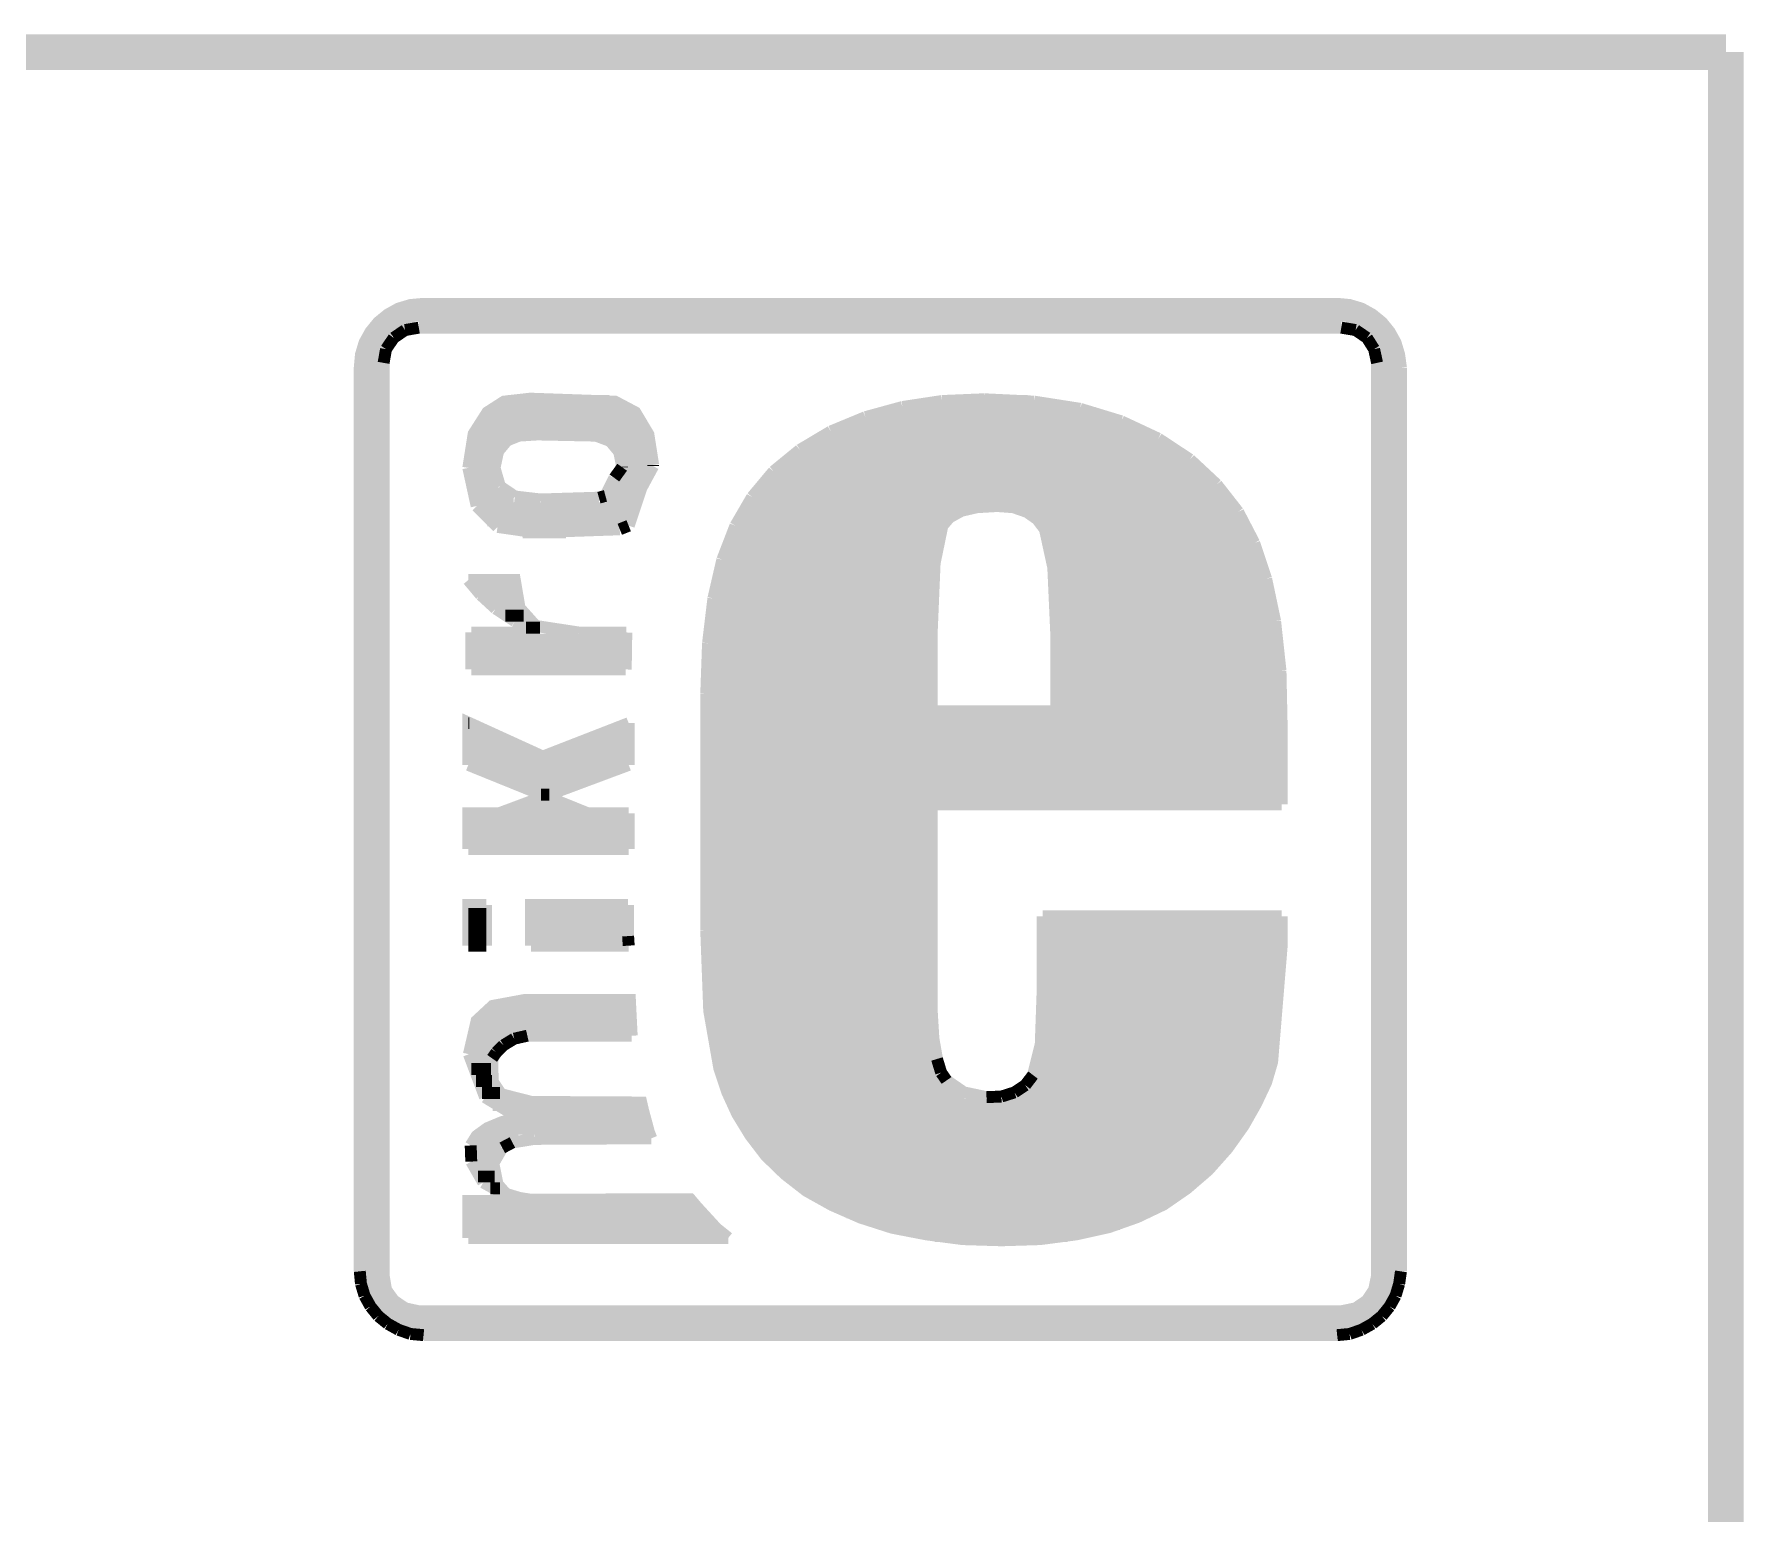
# Model space of a CAD drawing. Extents: x -1.3 to 24.2, y -3.9 to 32.8.
# Drawn here: x 16.92 to 24.21, y 25.52 to 31.82 of the extents above; entities that cross this region are included whole.
import ezdxf

# ---------------------------------------------------------------- set-up
doc = ezdxf.new("R2010")
doc.units = 0
doc.layers.add('USB_SPI_CLICK_V101_GKO', color=9, linetype='CONTINUOUS')
doc.layers.add('USB_SPI_CLICK_V101_GTO', color=11, linetype='CONTINUOUS')

msp = doc.modelspace()

# ---------------------------------------------------------------- linework, layer by layer
at = {"layer": 'USB_SPI_CLICK_V101_GKO', "const_width": 0.1524}
for points in [[(-1.27, 31.73984), (24.13, 31.73984)], [(24.13, -1.27), (24.13, 31.73984)]]:
    msp.add_lwpolyline(points, dxfattribs=at)
at = {"layer": 'USB_SPI_CLICK_V101_GTO', "const_width": 0.0508}
for points in [[(18.31086, 26.54808), (18.31086, 30.39618), (18.31594, 30.45206), (18.33118, 30.50286), (18.35658, 30.54858), (18.3896, 30.58922), (18.43024, 30.62224), (18.47596, 30.64764), (18.52676, 30.66288), (18.58264, 30.66796)], [(18.56994, 30.66796), (22.48408, 30.66796)], [(18.58264, 30.66796), (22.47392, 30.66796), (22.52726, 30.66288), (22.57806, 30.64764), (22.62378, 30.62224), (22.66442, 30.58922), (22.69744, 30.54858), (22.72284, 30.50286), (22.73808, 30.45206), (22.7457, 30.39618)], [(18.37182, 30.56636), (18.54454, 30.56636)], [(18.42516, 30.61716), (22.6314, 30.61716)], [(18.5039, 30.5562), (18.56232, 30.56636)], [(18.56232, 30.56636), (22.4917, 30.56636)], [(22.4917, 30.56636), (22.55266, 30.5562)], [(22.51202, 30.56636), (22.68474, 30.56636)], [(18.3388, 30.51556), (18.44802, 30.51556)], [(18.42262, 30.47492), (18.45564, 30.52318)], [(18.45564, 30.52318), (18.5039, 30.5562)], [(22.55266, 30.5562), (22.60092, 30.52318)], [(22.60092, 30.52318), (22.6314, 30.47492)], [(22.606, 30.51556), (22.71776, 30.51556)], [(18.31848, 30.46476), (18.42008, 30.46476)], [(18.41246, 30.4165), (18.42262, 30.47492)], [(18.41246, 26.5303), (18.42262, 26.46934), (18.45564, 26.42362), (18.5039, 26.3906), (18.56232, 26.3779), (22.4917, 26.3779), (22.55266, 26.3906), (22.60092, 26.42362), (22.6314, 26.46934), (22.6441, 26.5303), (22.6441, 30.4165)], [(18.41246, 26.5303), (18.41246, 30.4165)], [(22.6314, 30.47492), (22.6441, 30.4165)], [(22.63648, 30.46476), (22.73554, 30.46476)], [(18.31086, 30.41396), (18.41246, 30.41396)], [(18.31086, 30.36316), (18.41246, 30.36316)], [(22.6441, 30.41396), (22.74316, 30.41396)], [(22.6441, 30.36316), (22.7457, 30.36316)], [(22.7457, 26.54808), (22.7457, 30.39618)], [(18.31086, 30.31236), (18.41246, 30.31236)], [(22.6441, 30.31236), (22.7457, 30.31236)], [(18.31086, 30.26156), (18.41246, 30.26156)], [(18.31086, 30.21076), (18.41246, 30.21076)], [(18.77314, 29.96946), (18.796, 30.11424), (18.85442, 30.20568), (18.92554, 30.2514), (19.0373, 30.2641), (19.39798, 30.2514), (19.48434, 30.20568), (19.54022, 30.1117), (19.56054, 29.98216)], [(18.84934, 30.20314), (19.48434, 30.20314)], [(18.94078, 30.25394), (19.37258, 30.25394)], [(20.46478, 30.18536), (20.62226, 30.22854)], [(20.52828, 30.20314), (21.44522, 30.20314)], [(20.62226, 30.22854), (20.7899, 30.25394)], [(20.7899, 30.25394), (20.97024, 30.26156)], [(20.80006, 30.25394), (21.15566, 30.25394)], [(20.97024, 30.26156), (21.1836, 30.2514)], [(21.1836, 30.2514), (21.37918, 30.22092)], [(21.37918, 30.22092), (21.55444, 30.16758)], [(22.6441, 30.26156), (22.7457, 30.26156)], [(22.6441, 30.21076), (22.7457, 30.21076)], [(18.31086, 30.15996), (18.41246, 30.15996)], [(18.81378, 30.15234), (19.52244, 30.15234)], [(20.18538, 30.04566), (20.31746, 30.1244)], [(20.31746, 30.1244), (20.46478, 30.18536)], [(20.3835, 30.15234), (21.59254, 30.15234)], [(21.55444, 30.16758), (21.71192, 30.09392)], [(22.6441, 30.15996), (22.7457, 30.15996)], [(18.31086, 30.10916), (18.41246, 30.10916)], [(18.31086, 30.05836), (18.41246, 30.05836)], [(18.78076, 30.05074), (18.90776, 30.05074)], [(18.79092, 30.10154), (18.97634, 30.10154)], [(18.8849, 29.96946), (18.90014, 30.04058), (18.93824, 30.0863), (18.98904, 30.10662), (19.06778, 30.1117), (19.3167, 30.10662), (19.37766, 30.08376), (19.41576, 30.03804), (19.42846, 29.97454)], [(19.33702, 30.10154), (19.5453, 30.10154)], [(19.40814, 30.05074), (19.55546, 30.05074)], [(20.19554, 30.05074), (21.7805, 30.05074)], [(20.27682, 30.10154), (21.69668, 30.10154)], [(21.71192, 30.09392), (21.84654, 30.00502)], [(22.6441, 30.10916), (22.7457, 30.10916)], [(22.6441, 30.05836), (22.7457, 30.05836)], [(18.31086, 30.00756), (18.41246, 30.00756)], [(18.77568, 29.99994), (18.88744, 29.99994)], [(19.42846, 29.99994), (19.56054, 29.99994)], [(19.56054, 29.97708), (19.56054, 29.98216)], [(20.07362, 29.95422), (20.18538, 30.04566)], [(20.12696, 29.99994), (21.84908, 29.99994)], [(21.84654, 30.00502), (21.96084, 29.89834)], [(22.6441, 30.00756), (22.7457, 30.00756)], [(18.31086, 29.95676), (18.41246, 29.95676)], [(18.31086, 29.90596), (18.41246, 29.90596)], [(18.77314, 29.96946), (18.8087, 29.8069)], [(18.77568, 29.94914), (18.8849, 29.94914)], [(18.8849, 29.96946), (18.90776, 29.89072)], [(19.35734, 29.85008), (19.39544, 29.92628)], [(19.39544, 29.92628), (19.42846, 29.972)], [(19.41068, 29.94914), (19.54276, 29.94914)], [(19.42846, 29.972), (19.42846, 29.97454)], [(19.50974, 29.8831), (19.56054, 29.97708)], [(19.98218, 29.845), (20.07362, 29.95422)], [(20.07108, 29.94914), (21.91004, 29.94914)], [(22.6441, 29.95676), (22.7457, 29.95676)], [(22.6441, 29.90596), (22.7457, 29.90596)], [(18.31086, 29.85516), (18.41246, 29.85516)], [(18.77822, 29.89834), (18.90268, 29.89834)], [(18.79092, 29.84754), (18.96618, 29.84754)], [(18.90776, 29.89072), (18.97126, 29.84754)], [(18.97126, 29.84754), (19.08048, 29.83484)], [(19.08048, 29.83484), (19.3294, 29.84246)], [(19.3294, 29.84246), (19.35734, 29.85008)], [(19.35734, 29.84754), (19.49704, 29.84754)], [(19.3802, 29.89834), (19.51736, 29.89834)], [(19.4564, 29.72308), (19.50974, 29.8831)], [(19.91106, 29.72308), (19.98218, 29.845)], [(19.98472, 29.84754), (22.00402, 29.84754)], [(20.02536, 29.89834), (21.96084, 29.89834)], [(21.96084, 29.89834), (22.05228, 29.7815)], [(22.6441, 29.85516), (22.7457, 29.85516)], [(18.31086, 29.80436), (18.41246, 29.80436)], [(18.8087, 29.8069), (18.8976, 29.718)], [(18.81378, 29.79674), (19.47672, 29.79674)], [(19.9517, 29.79674), (20.91436, 29.79674)], [(20.74672, 28.93314), (20.74672, 29.2608), (20.75942, 29.56306), (20.79244, 29.72308), (20.82292, 29.75864), (20.87372, 29.78658), (20.93976, 29.80182), (21.02612, 29.8069), (21.0947, 29.80182), (21.15312, 29.7815), (21.1963, 29.75102), (21.22932, 29.70784), (21.26488, 29.54528), (21.27758, 29.2608)], [(21.11248, 29.79674), (22.03958, 29.79674)], [(22.05228, 29.7815), (22.12086, 29.64942)], [(22.6441, 29.80436), (22.7457, 29.80436)], [(18.31086, 29.75356), (18.41246, 29.75356)], [(18.31086, 29.70276), (18.41246, 29.70276)], [(18.85442, 29.74594), (19.46148, 29.74594)], [(18.8976, 29.718), (19.05508, 29.69514)], [(19.00428, 29.69514), (19.1897, 29.69514)], [(19.05508, 29.69514), (19.4183, 29.70784)], [(19.4183, 29.70784), (19.4564, 29.72308)], [(19.85518, 29.5783), (19.91106, 29.72308)], [(19.89836, 29.69514), (20.78228, 29.69514)], [(19.92376, 29.74594), (20.81022, 29.74594)], [(21.20138, 29.74594), (22.0726, 29.74594)], [(21.2344, 29.69514), (22.10054, 29.69514)], [(22.6441, 29.75356), (22.7457, 29.75356)], [(22.6441, 29.70276), (22.7457, 29.70276)], [(18.31086, 29.65196), (18.41246, 29.65196)], [(19.87804, 29.64434), (20.76958, 29.64434)], [(21.24964, 29.64434), (22.1234, 29.64434)], [(22.12086, 29.64942), (22.17166, 29.49702)], [(22.6441, 29.65196), (22.7457, 29.65196)], [(18.31086, 29.60116), (18.41246, 29.60116)], [(18.31086, 29.55036), (18.41246, 29.55036)], [(19.81708, 29.4132), (19.85518, 29.5783)], [(19.84502, 29.54274), (20.75688, 29.54274)], [(19.86026, 29.59354), (20.76196, 29.59354)], [(21.2598, 29.59354), (22.14118, 29.59354)], [(21.26488, 29.54274), (22.15896, 29.54274)], [(22.6441, 29.60116), (22.7457, 29.60116)], [(22.6441, 29.55036), (22.7457, 29.55036)], [(18.31086, 29.49956), (18.41246, 29.49956)], [(18.77314, 29.49194), (18.82648, 29.42844)], [(18.77314, 29.49194), (18.97126, 29.49194), (18.99158, 29.37256), (19.06016, 29.29636), (19.24304, 29.26842)], [(19.83232, 29.49194), (20.7518, 29.49194)], [(21.26996, 29.49194), (22.1742, 29.49194)], [(22.17166, 29.49702), (22.20976, 29.31668)], [(22.6441, 29.49956), (22.7457, 29.49956)], [(18.31086, 29.44876), (18.41246, 29.44876)], [(18.31086, 29.39796), (18.41246, 29.39796)], [(18.81378, 29.44114), (18.97634, 29.44114)], [(18.82648, 29.42844), (18.88998, 29.37002)], [(19.79422, 29.2227), (19.81708, 29.4132)], [(19.82216, 29.44114), (20.74926, 29.44114)], [(21.2725, 29.44114), (22.1869, 29.44114)], [(22.6441, 29.44876), (22.7457, 29.44876)], [(22.6441, 29.39796), (22.7457, 29.39796)], [(18.31086, 29.34716), (18.41246, 29.34716)], [(18.86458, 29.39034), (18.98396, 29.39034)], [(18.88998, 29.37002), (18.97126, 29.31668)], [(18.93062, 29.33954), (19.00936, 29.33954)], [(19.80692, 29.33954), (20.74672, 29.33954)], [(19.81454, 29.39034), (20.74926, 29.39034)], [(21.27504, 29.39034), (22.19706, 29.39034)], [(21.27758, 29.33954), (22.20468, 29.33954)], [(22.6441, 29.34716), (22.7457, 29.34716)], [(18.31086, 29.29636), (18.41246, 29.29636)], [(18.78584, 29.26842), (18.78584, 29.11094)], [(18.78584, 29.26842), (19.06778, 29.26842)], [(18.97126, 29.31668), (19.06778, 29.26842)], [(19.01952, 29.28874), (19.07794, 29.28874)], [(19.24304, 29.26842), (19.44624, 29.26842)], [(19.4437, 29.11094), (19.44624, 29.26842)], [(19.7993, 29.28874), (20.74672, 29.28874)], [(21.27758, 29.28874), (22.2123, 29.28874)], [(21.27758, 28.93314), (21.27758, 29.2608)], [(22.20976, 29.31668), (22.23262, 29.10586)], [(22.6441, 29.29636), (22.7457, 29.29636)], [(18.31086, 29.24556), (18.41246, 29.24556)], [(18.31086, 29.19476), (18.41246, 29.19476)], [(18.78584, 29.23794), (19.4437, 29.23794)], [(18.78584, 29.18714), (19.44116, 29.18714)], [(19.7866, 29.0068), (19.79422, 29.2227)], [(19.79168, 29.18714), (20.74672, 29.18714)], [(19.79422, 29.23794), (20.74672, 29.23794)], [(21.27758, 29.23794), (22.21992, 29.23794)], [(21.27758, 29.18714), (22.225, 29.18714)], [(22.6441, 29.24556), (22.7457, 29.24556)], [(22.6441, 29.19476), (22.7457, 29.19476)], [(18.31086, 29.14396), (18.41246, 29.14396)], [(18.78584, 29.13634), (19.44116, 29.13634)], [(18.78584, 29.11094), (19.4437, 29.11094)], [(19.78914, 29.13634), (20.74672, 29.13634)], [(21.27758, 29.13634), (22.23008, 29.13634)], [(22.23262, 29.10586), (22.2377, 28.86964)], [(22.6441, 29.14396), (22.7457, 29.14396)], [(18.31086, 29.09316), (18.41246, 29.09316)], [(18.31086, 29.04236), (18.41246, 29.04236)], [(19.7866, 29.08554), (20.74672, 29.08554)], [(19.7866, 29.03474), (20.74672, 29.03474)], [(21.27758, 29.08554), (22.23262, 29.08554)], [(21.27758, 29.03474), (22.23516, 29.03474)], [(22.6441, 29.09316), (22.7457, 29.09316)], [(22.6441, 29.04236), (22.7457, 29.04236)], [(18.31086, 28.99156), (18.41246, 28.99156)], [(19.7866, 27.99842), (19.7866, 29.0068)], [(19.7866, 28.98394), (20.74672, 28.98394)], [(21.27758, 28.98394), (22.2377, 28.98394)], [(22.6441, 28.99156), (22.7457, 28.99156)], [(18.31086, 28.94076), (18.41246, 28.94076)], [(18.31086, 28.88996), (18.41246, 28.88996)], [(18.77314, 28.70454), (18.77314, 28.88488), (19.09064, 28.7401), (19.4564, 28.88234)], [(19.7866, 28.93314), (20.74672, 28.93314)], [(20.74672, 28.93314), (21.27758, 28.93314)], [(21.27758, 28.93314), (22.2377, 28.93314)], [(22.6441, 28.94076), (22.7457, 28.94076)], [(22.6441, 28.88996), (22.7457, 28.88996)], [(18.31086, 28.83916), (18.41246, 28.83916)], [(18.77314, 28.88234), (18.77822, 28.88234)], [(18.77314, 28.83154), (18.88744, 28.83154)], [(19.32686, 28.83154), (19.4564, 28.83154)], [(19.4564, 28.70454), (19.4564, 28.88234)], [(19.7866, 28.88234), (22.2377, 28.88234)], [(19.7866, 28.83154), (22.2377, 28.83154)], [(22.2377, 28.5369), (22.2377, 28.86964)], [(22.6441, 28.83916), (22.7457, 28.83916)], [(18.31086, 28.78836), (18.41246, 28.78836)], [(18.77314, 28.78074), (18.9992, 28.78074)], [(19.19732, 28.78074), (19.4564, 28.78074)], [(19.7866, 28.78074), (22.2377, 28.78074)], [(22.6441, 28.78836), (22.7457, 28.78836)], [(18.31086, 28.73756), (18.41246, 28.73756)], [(18.31086, 28.68676), (18.41246, 28.68676)], [(18.77314, 28.72994), (19.4564, 28.72994)], [(18.77314, 28.70454), (19.28114, 28.4988)], [(18.83156, 28.67914), (19.38782, 28.67914)], [(18.90522, 28.4988), (19.4564, 28.70454)], [(19.7866, 28.72994), (22.2377, 28.72994)], [(19.7866, 28.67914), (22.2377, 28.67914)], [(22.6441, 28.73756), (22.7457, 28.73756)], [(22.6441, 28.68676), (22.7457, 28.68676)], [(18.31086, 28.63596), (18.41246, 28.63596)], [(18.95856, 28.62834), (19.2532, 28.62834)], [(19.7866, 28.62834), (22.2377, 28.62834)], [(22.6441, 28.63596), (22.7457, 28.63596)], [(18.31086, 28.58516), (18.41246, 28.58516)], [(18.31086, 28.53436), (18.41246, 28.53436)], [(18.98396, 28.52674), (19.21002, 28.52674)], [(19.08302, 28.57754), (19.11858, 28.57754)], [(19.7866, 28.57754), (22.2377, 28.57754)], [(19.7866, 28.52674), (20.74672, 28.52674)], [(20.74672, 27.66314), (20.74672, 28.5369), (22.2377, 28.5369)], [(22.6441, 28.58516), (22.7457, 28.58516)], [(22.6441, 28.53436), (22.7457, 28.53436)], [(18.31086, 28.48356), (18.41246, 28.48356)], [(18.77314, 28.3464), (18.77314, 28.4988), (19.28114, 28.4988)], [(18.77314, 28.47594), (19.4564, 28.47594)], [(18.90522, 28.4988), (19.4564, 28.4988)], [(19.4564, 28.3464), (19.4564, 28.4988)], [(19.7866, 28.47594), (20.74672, 28.47594)], [(22.6441, 28.48356), (22.7457, 28.48356)], [(18.31086, 28.43276), (18.41246, 28.43276)], [(18.31086, 28.38196), (18.41246, 28.38196)], [(18.77314, 28.42514), (19.4564, 28.42514)], [(19.7866, 28.42514), (20.74672, 28.42514)], [(22.6441, 28.43276), (22.7457, 28.43276)], [(22.6441, 28.38196), (22.7457, 28.38196)], [(18.31086, 28.33116), (18.41246, 28.33116)], [(18.77314, 28.37434), (19.4564, 28.37434)], [(18.77314, 28.3464), (19.4564, 28.3464)], [(19.7866, 28.37434), (20.74672, 28.37434)], [(19.7866, 28.32354), (20.74672, 28.32354)], [(22.6441, 28.33116), (22.7457, 28.33116)], [(18.31086, 28.28036), (18.41246, 28.28036)], [(18.31086, 28.22956), (18.41246, 28.22956)], [(19.7866, 28.27274), (20.74672, 28.27274)], [(22.6441, 28.28036), (22.7457, 28.28036)], [(22.6441, 28.22956), (22.7457, 28.22956)], [(18.31086, 28.17876), (18.41246, 28.17876)], [(19.7866, 28.22194), (20.74672, 28.22194)], [(19.7866, 28.17114), (20.74672, 28.17114)], [(22.6441, 28.17876), (22.7457, 28.17876)], [(18.31086, 28.12796), (18.41246, 28.12796)], [(18.77314, 27.93492), (18.77314, 28.10764), (18.84934, 28.10764)], [(18.84934, 27.93492), (18.84934, 28.10764)], [(19.03984, 27.93492), (19.03984, 28.10764), (19.45386, 28.10764)], [(19.45386, 27.97556), (19.45386, 28.10764)], [(19.7866, 28.12034), (20.74672, 28.12034)], [(22.6441, 28.12796), (22.7457, 28.12796)], [(18.31086, 28.07716), (18.41246, 28.07716)], [(18.31086, 28.02636), (18.41246, 28.02636)], [(18.77314, 28.06954), (18.84934, 28.06954)], [(18.77314, 28.01874), (18.84934, 28.01874)], [(19.03984, 28.06954), (19.45386, 28.06954)], [(19.03984, 28.01874), (19.45386, 28.01874)], [(19.7866, 28.06954), (20.74672, 28.06954)], [(19.7866, 27.99842), (19.7993, 27.65806), (19.84248, 27.41168), (19.8755, 27.31262), (19.91868, 27.21864), (19.97456, 27.1272), (20.0406, 27.04084), (20.12188, 26.9621), (20.21332, 26.89098), (20.32254, 26.83002), (20.44446, 26.77668), (20.57908, 26.7335), (20.72386, 26.70556), (20.8788, 26.68524), (21.0439, 26.68016), (21.209, 26.68524), (21.36394, 26.70556), (21.5011, 26.73604), (21.62302, 26.77922), (21.73478, 26.83256), (21.83384, 26.90114), (21.92528, 26.97988), (22.00656, 27.07132), (22.07514, 27.16784), (22.12848, 27.26182), (22.17166, 27.35326), (22.19706, 27.43962), (22.2377, 27.93238), (22.2377, 28.05938)], [(19.7866, 28.01874), (20.74672, 28.01874)], [(21.21916, 28.05938), (22.2377, 28.05938)], [(21.21916, 27.73172), (21.21916, 28.05938)], [(21.21916, 28.01874), (22.2377, 28.01874)], [(22.6441, 28.07716), (22.7457, 28.07716)], [(22.6441, 28.02636), (22.7457, 28.02636)], [(18.31086, 27.97556), (18.41246, 27.97556)], [(18.77314, 27.96794), (18.84934, 27.96794)], [(19.03984, 27.96794), (19.45386, 27.96794)], [(19.45386, 27.97556), (19.4564, 27.93492)], [(19.7866, 27.96794), (20.74672, 27.96794)], [(21.21916, 27.96794), (22.2377, 27.96794)], [(22.6441, 27.97556), (22.7457, 27.97556)], [(18.31086, 27.92476), (18.41246, 27.92476)], [(18.31086, 27.87396), (18.41246, 27.87396)], [(18.77314, 27.93492), (18.84934, 27.93492)], [(19.03984, 27.93492), (19.4564, 27.93492)], [(19.7866, 27.91714), (20.74672, 27.91714)], [(19.7866, 27.86634), (20.74672, 27.86634)], [(21.21916, 27.91714), (22.2377, 27.91714)], [(21.21916, 27.86634), (22.2377, 27.86634)], [(22.6441, 27.92476), (22.7457, 27.92476)], [(22.6441, 27.87396), (22.7457, 27.87396)], [(18.31086, 27.82316), (18.41246, 27.82316)], [(19.78914, 27.81554), (20.74672, 27.81554)], [(21.21916, 27.81554), (22.2377, 27.81554)], [(22.6441, 27.82316), (22.7457, 27.82316)], [(18.31086, 27.77236), (18.41246, 27.77236)], [(18.31086, 27.72156), (18.41246, 27.72156)], [(19.79168, 27.76474), (20.74672, 27.76474)], [(21.21154, 27.51582), (21.21916, 27.73172)], [(21.21916, 27.76474), (22.23516, 27.76474)], [(22.6441, 27.77236), (22.7457, 27.77236)], [(22.6441, 27.72156), (22.7457, 27.72156)], [(18.31086, 27.67076), (18.41246, 27.67076)], [(18.77568, 27.47264), (18.8087, 27.61488), (18.87728, 27.67838), (19.01444, 27.70378), (19.46148, 27.70378), (19.4691, 27.55138)], [(18.85442, 27.66314), (19.46148, 27.66314)], [(19.79422, 27.71394), (20.74672, 27.71394)], [(19.7993, 27.66314), (20.74672, 27.66314)], [(20.74672, 27.66314), (20.75434, 27.53868)], [(21.21916, 27.71394), (22.23262, 27.71394)], [(21.21916, 27.66314), (22.23008, 27.66314)], [(22.6441, 27.67076), (22.7457, 27.67076)], [(18.31086, 27.61996), (18.41246, 27.61996)], [(18.8087, 27.61234), (19.46148, 27.61234)], [(19.80438, 27.61234), (20.74926, 27.61234)], [(21.21916, 27.61234), (22.225, 27.61234)], [(22.6441, 27.61996), (22.7457, 27.61996)], [(18.31086, 27.56916), (18.41246, 27.56916)], [(18.31086, 27.51836), (18.41246, 27.51836)], [(18.77822, 27.51074), (18.923, 27.51074)], [(18.78584, 27.56154), (19.4691, 27.56154)], [(18.89252, 27.48026), (18.923, 27.51074)], [(18.923, 27.51074), (18.96872, 27.53868)], [(18.96872, 27.53868), (19.0246, 27.55138)], [(19.0246, 27.55138), (19.4691, 27.55138)], [(19.812, 27.56154), (20.7518, 27.56154)], [(19.81962, 27.51074), (20.75688, 27.51074)], [(20.75434, 27.53868), (20.76958, 27.45232)], [(21.17852, 27.38374), (21.21154, 27.51582)], [(21.21154, 27.51074), (22.2123, 27.51074)], [(21.21408, 27.56154), (22.21992, 27.56154)], [(22.6441, 27.56916), (22.7457, 27.56916)], [(22.6441, 27.51836), (22.7457, 27.51836)], [(18.31086, 27.46756), (18.41246, 27.46756)], [(18.77568, 27.47264), (18.84426, 27.28976)], [(18.77568, 27.45994), (18.87982, 27.45994)], [(18.87474, 27.45486), (18.89252, 27.48026)], [(18.87474, 27.45486), (18.87728, 27.3558), (18.91284, 27.30246), (19.04238, 27.26944), (19.50974, 27.2669), (19.51736, 27.23388), (19.54276, 27.1399), (19.55292, 27.1145)], [(19.82978, 27.45994), (20.76704, 27.45994)], [(20.76958, 27.45232), (20.78736, 27.3939)], [(21.20392, 27.45994), (22.20214, 27.45994)], [(22.6441, 27.46756), (22.7457, 27.46756)], [(18.31086, 27.41676), (18.41246, 27.41676)], [(18.31086, 27.36596), (18.41246, 27.36596)], [(18.78584, 27.40914), (18.86966, 27.40914)], [(18.80616, 27.35834), (18.87474, 27.35834)], [(19.84248, 27.40914), (20.77974, 27.40914)], [(19.85772, 27.35834), (20.81022, 27.35834)], [(20.78736, 27.3939), (20.81022, 27.36088)], [(20.81022, 27.36088), (20.88388, 27.31008)], [(21.1455, 27.34056), (21.17852, 27.38374)], [(21.16328, 27.35834), (22.1742, 27.35834)], [(21.19122, 27.40914), (22.18944, 27.40914)], [(22.6441, 27.41676), (22.7457, 27.41676)], [(22.6441, 27.36596), (22.7457, 27.36596)], [(18.31086, 27.31516), (18.41246, 27.31516)], [(18.83156, 27.30754), (18.90776, 27.30754)], [(18.84426, 27.28976), (18.9865, 27.2034)], [(19.8755, 27.30754), (20.88642, 27.30754)], [(20.88388, 27.31008), (20.9804, 27.28976)], [(20.9804, 27.28976), (21.0439, 27.2923)], [(21.0439, 27.2923), (21.09978, 27.31008)], [(21.09724, 27.30754), (22.15134, 27.30754)], [(21.09978, 27.31008), (21.1455, 27.34056)], [(22.6441, 27.31516), (22.7457, 27.31516)], [(18.31086, 27.26436), (18.41246, 27.26436)], [(18.31086, 27.21356), (18.41246, 27.21356)], [(18.87728, 27.25674), (19.51228, 27.25674)], [(19.89836, 27.25674), (22.12848, 27.25674)], [(22.6441, 27.26436), (22.7457, 27.26436)], [(22.6441, 27.21356), (22.7457, 27.21356)], [(18.31086, 27.16276), (18.41246, 27.16276)], [(18.7833, 27.08402), (18.8087, 27.12466), (18.85442, 27.15768), (18.91538, 27.18308), (18.9865, 27.2034)], [(18.84934, 27.15514), (19.53768, 27.15514)], [(18.97634, 27.20594), (19.52498, 27.20594)], [(19.92376, 27.20594), (22.098, 27.20594)], [(19.95424, 27.15514), (22.06752, 27.15514)], [(22.6441, 27.16276), (22.7457, 27.16276)], [(18.31086, 27.11196), (18.41246, 27.11196)], [(18.7833, 27.08402), (18.78584, 27.01544)], [(18.79346, 27.10434), (18.9865, 27.10434)], [(18.87982, 27.00782), (18.91792, 27.07386)], [(18.91792, 27.07386), (18.9611, 27.09672)], [(18.9611, 27.09672), (19.05508, 27.11196)], [(19.05508, 27.11196), (19.55292, 27.1145)], [(19.9898, 27.10434), (22.03196, 27.10434)], [(22.6441, 27.11196), (22.7457, 27.11196)], [(18.31086, 27.06116), (18.41246, 27.06116)], [(18.31086, 27.01036), (18.41246, 27.01036)], [(18.78076, 27.05354), (18.90014, 27.05354)], [(18.78584, 27.01544), (18.83664, 26.92654)], [(18.78838, 27.00274), (18.87982, 27.00274)], [(18.87982, 27.00782), (18.8976, 26.91892), (18.93316, 26.87828), (18.99158, 26.8605), (19.03984, 26.85288), (19.71802, 26.85542), (19.74596, 26.8224), (19.82978, 26.73096), (19.88058, 26.69032)], [(20.03044, 27.05354), (21.99386, 27.05354)], [(20.07616, 27.00274), (21.94814, 27.00274)], [(22.6441, 27.06116), (22.7457, 27.06116)], [(22.6441, 27.01036), (22.7457, 27.01036)], [(18.31086, 26.95956), (18.41246, 26.95956)], [(18.81378, 26.95194), (18.8849, 26.95194)], [(18.83664, 26.92654), (18.97888, 26.8478)], [(20.1295, 26.95194), (21.89734, 26.95194)], [(22.6441, 26.95956), (22.7457, 26.95956)], [(18.31086, 26.90876), (18.41246, 26.90876)], [(18.31086, 26.85796), (18.41246, 26.85796)], [(18.77314, 26.69032), (18.77314, 26.8478), (18.97888, 26.8478)], [(18.86712, 26.90114), (18.90776, 26.90114)], [(18.96872, 26.85034), (19.72056, 26.85034)], [(20.19808, 26.90114), (21.83638, 26.90114)], [(20.27936, 26.85034), (21.76526, 26.85034)], [(22.6441, 26.90876), (22.7457, 26.90876)], [(22.6441, 26.85796), (22.7457, 26.85796)], [(18.31086, 26.80716), (18.41246, 26.80716)], [(18.77314, 26.79954), (19.76374, 26.79954)], [(20.3835, 26.79954), (21.67382, 26.79954)], [(22.6441, 26.80716), (22.7457, 26.80716)], [(18.31086, 26.75636), (18.41246, 26.75636)], [(18.31086, 26.70556), (18.41246, 26.70556)], [(18.77314, 26.74874), (19.80946, 26.74874)], [(20.5232, 26.74874), (21.54936, 26.74874)], [(22.6441, 26.75636), (22.7457, 26.75636)], [(22.6441, 26.70556), (22.7457, 26.70556)], [(18.31086, 26.65476), (18.41246, 26.65476)], [(18.77314, 26.69794), (19.86534, 26.69794)], [(18.77314, 26.69032), (19.88058, 26.69032)], [(20.75942, 26.69794), (21.32584, 26.69794)], [(22.6441, 26.65476), (22.7457, 26.65476)], [(18.31086, 26.60396), (18.41246, 26.60396)], [(22.6441, 26.60396), (22.7457, 26.60396)], [(18.31086, 26.55316), (18.41246, 26.55316)], [(18.31086, 26.54808), (18.31594, 26.49474)], [(18.31594, 26.50236), (18.415, 26.50236)], [(18.31594, 26.49474), (18.33118, 26.44394)], [(22.64156, 26.50236), (22.74062, 26.50236)], [(22.6441, 26.55316), (22.7457, 26.55316)], [(22.72284, 26.44394), (22.73808, 26.49474)], [(22.73808, 26.49474), (22.7457, 26.54808)], [(18.32864, 26.45156), (18.43278, 26.45156)], [(18.33118, 26.44394), (18.35658, 26.39822)], [(22.62378, 26.45156), (22.72792, 26.45156)], [(22.69744, 26.39822), (22.72284, 26.44394)], [(18.35404, 26.40076), (18.48358, 26.40076)], [(18.35658, 26.39822), (18.3896, 26.35758)], [(18.3896, 26.35758), (18.43024, 26.32456)], [(18.39722, 26.34996), (22.65934, 26.34996)], [(22.57298, 26.40076), (22.69998, 26.40076)], [(22.62378, 26.32456), (22.66442, 26.35758)], [(22.66442, 26.35758), (22.69744, 26.39822)], [(18.43024, 26.32456), (18.47596, 26.29916)], [(18.47596, 26.29916), (18.52676, 26.28138)], [(18.47596, 26.29916), (22.5806, 26.29916)], [(18.52676, 26.28138), (18.58264, 26.2763)], [(18.58264, 26.2763), (22.47392, 26.2763)], [(22.47392, 26.2763), (22.52726, 26.28138)], [(22.52726, 26.28138), (22.57806, 26.29916)], [(22.57806, 26.29916), (22.62378, 26.32456)]]:
    msp.add_lwpolyline(points, dxfattribs=at)

doc.saveas('drawing.dxf')
